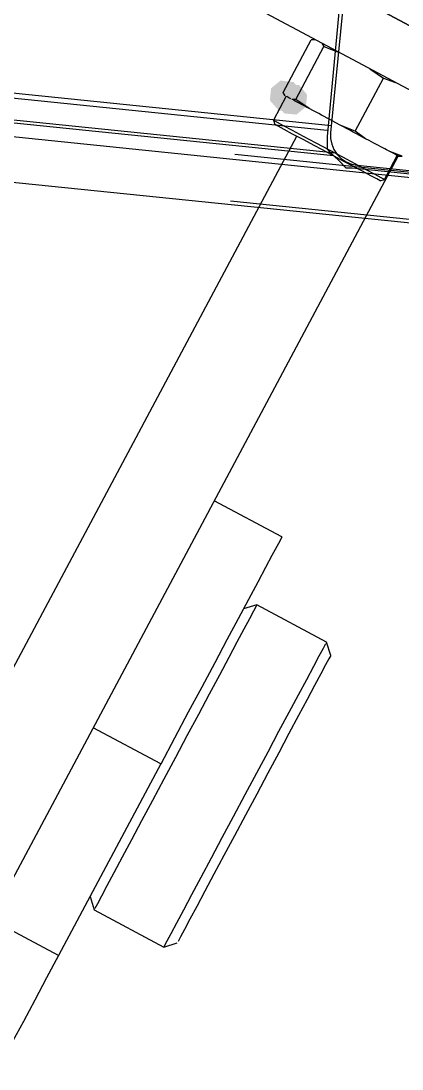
# Model space of a CAD drawing. Extents: x 3 to 592, y 5 to 207.
# Drawn here: x 136.43 to 138.57, y 28.87 to 34.76 of the extents above; entities that cross this region are included whole.
import ezdxf

# ---------------------------------------------------------------- set-up
doc = ezdxf.new("R2010")
doc.units = 0
doc.layers.get('0').update_dxf_attribs({"linetype": 'CONTINUOUS'})

msp = doc.modelspace()

# ---------------------------------------------------------------- hatches: boundary and pattern name
h = msp.add_hatch(color=7)
h.dxf.hatch_style = 2
h.paths.add_polyline_path([(137.959641, 34.419399), (138.003265, 34.366185), (137.996683, 34.297691), (137.943469, 34.254067), (137.874975, 34.260649), (137.82606, 34.316685), (137.832641, 34.385179), (137.885856, 34.428803)])
h = msp.add_hatch(color=7)
h.dxf.hatch_style = 2
h.paths.add_polyline_path([(137.959641, 34.419399), (138.003265, 34.366185), (137.996683, 34.297691), (137.943469, 34.254067), (137.874975, 34.260649), (137.82606, 34.316685), (137.832641, 34.385179), (137.885856, 34.428803)])
h = msp.add_hatch(color=7)
h.dxf.hatch_style = 2
h.paths.add_polyline_path([(137.991497, 34.402395), (138.03512, 34.349181), (138.028539, 34.280687), (137.975325, 34.237063), (137.906831, 34.243645), (137.857916, 34.299682), (137.864497, 34.368176), (137.917712, 34.411799)])
h = msp.add_hatch(color=7)
h.dxf.hatch_style = 2
h.paths.add_polyline_path([(137.991497, 34.402395), (138.03512, 34.349181), (138.028539, 34.280687), (137.975325, 34.237063), (137.906831, 34.243645), (137.857916, 34.299682), (137.864497, 34.368176), (137.917712, 34.411799)])

# ---------------------------------------------------------------- linework, layer by layer
at = {"color": 7}
for points in [[(98.883611, 38.029444), (138.183056, 34.007778)], [(100.682778, 37.994167), (138.147778, 34.148889)], [(143.898056, 33.3375), (99.730278, 37.888333)], [(143.862778, 33.090556), (99.695, 37.606111)], [(138.43, 37.112222), (138.147778, 34.113611)], [(138.461715, 37.118396), (138.167498, 34.134954)], [(138.461715, 37.118396), (138.167498, 34.134954)], [(138.461715, 37.118396), (138.167498, 34.134954)], [(138.461715, 37.118396), (138.167498, 34.134954)], [(134.626985, 36.862914), (139.038471, 34.509534)], [(134.626985, 36.862914), (139.038471, 34.509534)], [(139.038471, 34.509463), (134.626985, 36.862844)], [(139.038471, 34.509463), (134.626985, 36.862844)], [(138.888117, 34.227629), (134.476631, 36.581009)], [(138.888117, 34.227629), (134.476631, 36.581009)], [(137.89981, 34.360979), (138.05856, 34.658371)], [(137.89981, 34.360979), (138.05856, 34.658371)], [(138.058525, 34.658547), (138.080397, 34.658547)], [(138.058525, 34.658547), (138.080397, 34.658547)], [(137.971177, 34.322914), (138.129927, 34.620306)], [(137.971177, 34.322914), (138.129927, 34.620306)], [(138.117545, 34.638686), (138.129892, 34.620341)], [(138.117545, 34.638686), (138.129892, 34.620341)], [(138.129892, 34.620482), (138.215264, 34.586616)], [(138.129892, 34.620482), (138.215264, 34.586616)], [(138.388796, 34.493976), (138.464643, 34.442118)], [(138.388796, 34.493976), (138.464643, 34.442118)], [(135.224715, 34.477075), (138.171626, 34.175136)], [(135.224715, 34.477075), (138.171626, 34.175136)], [(135.224715, 34.477075), (138.171626, 34.175136)], [(135.224715, 34.477075), (138.171626, 34.175136)], [(138.305716, 34.144444), (138.464466, 34.441836)], [(138.305716, 34.144444), (138.464466, 34.441836)], [(138.464466, 34.441977), (138.532552, 34.417282)], [(138.464466, 34.441977), (138.532552, 34.417282)], [(134.334834, 34.41786), (138.197414, 34.022101)], [(134.334834, 34.41786), (138.197414, 34.022101)], [(134.334834, 34.41786), (138.197414, 34.022101)], [(134.334834, 34.41786), (138.197414, 34.022101)], [(137.917308, 34.340024), (137.845694, 34.205968)], [(137.917308, 34.340024), (137.845694, 34.205968)], [(137.912122, 34.342776), (137.899775, 34.36112)], [(137.912122, 34.342776), (137.899775, 34.36112)], [(137.943978, 34.325772), (137.932336, 34.332122), (137.920695, 34.338119)], [(137.943978, 34.325772), (137.932336, 34.332122), (137.920695, 34.338119)], [(137.971177, 34.322914), (137.949305, 34.322914)], [(137.971177, 34.322914), (137.949305, 34.322914)], [(138.046813, 34.270915), (138.031996, 34.278676), (138.017885, 34.286437), (138.004127, 34.293492), (137.991427, 34.300548), (137.979785, 34.306898), (137.968496, 34.312542), (137.958266, 34.318187)], [(138.046813, 34.270915), (138.031996, 34.278676), (138.017885, 34.286437), (138.004127, 34.293492), (137.991427, 34.300548), (137.979785, 34.306898), (137.968496, 34.312542), (137.958266, 34.318187)], [(138.046813, 34.270915), (137.971318, 34.322773)], [(138.046813, 34.270915), (137.971318, 34.322773)], [(138.071084, 34.257968), (138.046742, 34.271021)], [(138.071084, 34.257968), (138.046742, 34.271021)], [(138.196144, 34.191257), (138.179563, 34.200077), (138.163335, 34.208896), (138.14746, 34.217363), (138.131232, 34.22583), (138.11571, 34.233944), (138.100541, 34.24241), (138.085724, 34.250171), (138.07126, 34.257933)], [(138.196144, 34.191257), (138.179563, 34.200077), (138.163335, 34.208896), (138.14746, 34.217363), (138.131232, 34.22583), (138.11571, 34.233944), (138.100541, 34.24241), (138.085724, 34.250171), (138.07126, 34.257933)], [(137.8458, 34.205968), (137.853208, 34.181627)], [(137.8458, 34.205968), (137.866261, 34.195032), (137.901539, 34.176335), (137.951633, 34.149524), (138.013722, 34.116363), (138.083925, 34.078968), (138.158714, 34.039104), (138.233503, 33.999241), (138.303706, 33.961493), (138.365794, 33.928685)], [(137.8458, 34.205968), (137.853208, 34.181627)], [(137.8458, 34.205968), (137.866261, 34.195032), (137.901539, 34.176335), (137.951633, 34.149524), (138.013722, 34.116363), (138.083925, 34.078968), (138.158714, 34.039104), (138.233503, 33.999241), (138.303706, 33.961493), (138.365794, 33.928685)], [(138.220379, 34.178311), (138.196038, 34.191363)], [(138.220379, 34.178311), (138.196038, 34.191363)], [(138.346568, 33.918349), (138.288007, 33.949746), (138.221332, 33.985376), (138.150424, 34.023124), (138.079515, 34.060871), (138.012487, 34.096501), (137.953574, 34.127899), (137.905949, 34.153299), (137.872787, 34.17129), (137.855501, 34.180463)], [(138.346568, 33.918349), (138.288007, 33.949746), (138.221332, 33.985376), (138.150424, 34.023124), (138.079515, 34.060871), (138.012487, 34.096501), (137.953574, 34.127899), (137.905949, 34.153299), (137.872787, 34.17129), (137.855501, 34.180463)], [(138.167569, 34.134954), (138.167569, 34.102146), (138.173919, 34.070396), (138.186266, 34.040057), (138.204257, 34.012893), (138.227188, 33.98961), (138.254352, 33.971265), (138.284338, 33.958918), (138.316088, 33.952215)], [(138.167569, 34.134954), (138.167569, 34.102146), (138.173919, 34.070396), (138.186266, 34.040057), (138.204257, 34.012893), (138.227188, 33.98961), (138.254352, 33.971265), (138.284338, 33.958918), (138.316088, 33.952215)], [(138.167569, 34.134954), (138.167569, 34.102146), (138.173919, 34.070396), (138.186266, 34.040057), (138.204257, 34.012893), (138.227188, 33.98961), (138.254352, 33.971265), (138.284338, 33.958918), (138.316088, 33.952215)], [(138.167569, 34.134954), (138.167569, 34.102146), (138.173919, 34.070396), (138.186266, 34.040057), (138.204257, 34.012893), (138.227188, 33.98961), (138.254352, 33.971265), (138.284338, 33.958918), (138.316088, 33.952215)], [(138.364242, 34.101581), (138.347309, 34.110754), (138.32967, 34.119926), (138.312031, 34.129451), (138.294039, 34.138976), (138.275695, 34.148854), (138.257351, 34.158731), (138.239006, 34.168256), (138.220309, 34.178487)], [(138.364242, 34.101581), (138.347309, 34.110754), (138.32967, 34.119926), (138.312031, 34.129451), (138.294039, 34.138976), (138.275695, 34.148854), (138.257351, 34.158731), (138.239006, 34.168256), (138.220309, 34.178487)], [(138.305716, 34.144444), (138.220344, 34.178311)], [(138.305716, 34.144444), (138.220344, 34.178311)], [(138.364242, 34.101581), (138.305681, 34.144267)], [(138.364242, 34.101581), (138.305681, 34.144267)], [(135.088454, 28.698649), (137.978056, 34.114846)], [(135.088454, 28.698649), (137.978056, 34.114846)], [(138.147778, 34.113611), (138.147778, 34.078333), (138.147778, 34.043056), (138.183056, 34.007778), (138.218333, 33.9725), (138.253611, 33.937222), (138.288889, 33.937222)], [(138.383327, 34.091421), (138.364277, 34.101652)], [(138.383327, 34.091421), (138.364277, 34.101652)], [(138.481682, 34.038928), (138.471451, 34.04422), (138.460868, 34.050217), (138.449226, 34.056214), (138.437232, 34.062564), (138.424532, 34.069267), (138.411126, 34.076322), (138.397368, 34.083731), (138.383257, 34.091492)], [(138.481682, 34.038928), (138.471451, 34.04422), (138.460868, 34.050217), (138.449226, 34.056214), (138.437232, 34.062564), (138.424532, 34.069267), (138.411126, 34.076322), (138.397368, 34.083731), (138.383257, 34.091492)], [(143.922926, 33.367345), (137.629862, 34.012137)], [(143.922926, 33.367345), (137.629862, 34.012137)], [(143.922926, 33.367345), (137.629862, 34.012137)], [(143.922926, 33.367345), (137.629862, 34.012137)], [(138.500767, 34.028733), (138.481717, 34.038963)], [(138.500767, 34.028733), (138.481717, 34.038963)], [(138.546911, 34.004109), (138.532094, 34.012223), (138.518336, 34.019278), (138.500697, 34.028803)], [(138.546911, 34.004109), (138.532094, 34.012223), (138.518336, 34.019278), (138.500697, 34.028803)], [(138.568959, 34.004003), (138.500873, 34.028698)], [(138.568959, 34.004003), (138.500873, 34.028698)], [(135.578603, 28.43717), (138.547934, 34.003297)], [(135.578603, 28.43717), (138.547934, 34.003297)], [(138.316159, 33.952321), (142.384745, 33.535338)], [(138.316159, 33.952321), (142.384745, 33.535338)], [(138.316159, 33.952321), (142.384745, 33.535338)], [(138.316159, 33.952321), (142.384745, 33.535338)], [(138.470252, 33.872805), (138.541866, 34.006861)], [(138.470252, 33.872805), (138.541866, 34.006861)], [(138.546911, 34.004109), (138.568783, 34.004109)], [(138.546911, 34.004109), (138.568783, 34.004109)], [(138.288889, 33.937222), (142.381111, 33.513889)], [(138.44584, 33.865397), (138.42679, 33.875627), (138.393981, 33.893266), (138.346709, 33.918313)], [(138.44584, 33.865397), (138.42679, 33.875627), (138.393981, 33.893266), (138.346709, 33.918313)], [(138.365653, 33.928614), (138.415395, 33.902156), (138.45032, 33.883459), (138.467959, 33.873934)], [(138.365653, 33.928614), (138.415395, 33.902156), (138.45032, 33.883459), (138.467959, 33.873934)], [(138.44584, 33.865397), (138.470181, 33.872805)], [(138.44584, 33.865397), (138.470181, 33.872805)], [(143.897032, 33.104914), (137.603968, 33.749705)], [(143.897032, 33.104914), (137.603968, 33.749705)], [(143.897032, 33.104914), (137.603968, 33.749705)], [(143.897032, 33.104914), (137.603968, 33.749705)], [(137.893496, 31.861654), (137.513554, 32.064149)], [(137.893496, 31.861654), (137.513554, 32.064149)], [(137.893496, 31.861654), (137.883265, 31.842604), (137.864921, 31.808032), (137.837404, 31.756879), (137.801773, 31.689499), (137.757676, 31.606949), (137.706171, 31.510993), (137.648315, 31.401985), (137.584462, 31.282393), (137.515671, 31.153629), (137.442998, 31.017457), (137.367504, 30.875993), (137.290246, 30.731001), (137.212282, 30.584951)], [(137.893496, 31.861654), (137.883265, 31.842604), (137.864921, 31.808032), (137.837404, 31.756879), (137.801773, 31.689499), (137.757676, 31.606949), (137.706171, 31.510993), (137.648315, 31.401985), (137.584462, 31.282393), (137.515671, 31.153629), (137.442998, 31.017457), (137.367504, 30.875993), (137.290246, 30.731001), (137.212282, 30.584951)], [(137.752984, 31.480196), (137.734287, 31.445271), (137.711356, 31.402232), (137.679959, 31.343671), (137.640801, 31.270293), (137.594587, 31.183509), (137.542376, 31.085437), (137.485226, 30.978193), (137.423843, 30.86354), (137.35999, 30.743948), (137.295079, 30.621887), (137.229815, 30.499473), (137.165962, 30.380234), (137.104931, 30.265582), (137.047781, 30.157984), (136.99557, 30.060265), (136.949356, 29.973834), (136.910198, 29.900457), (136.878801, 29.841896), (136.856223, 29.799209), (136.842465, 29.773104)], [(137.752984, 31.480196), (137.734287, 31.445271), (137.711356, 31.402232), (137.679959, 31.343671), (137.640801, 31.270293), (137.594587, 31.183509), (137.542376, 31.085437), (137.485226, 30.978193), (137.423843, 30.86354), (137.35999, 30.743948), (137.295079, 30.621887), (137.229815, 30.499473), (137.165962, 30.380234), (137.104931, 30.265582), (137.047781, 30.157984), (136.99557, 30.060265), (136.949356, 29.973834), (136.910198, 29.900457), (136.878801, 29.841896), (136.856223, 29.799209), (136.842465, 29.773104)], [(137.752984, 31.480196), (137.677843, 31.457265)], [(137.752984, 31.480196), (137.677843, 31.457265)], [(138.145097, 31.270998), (137.752808, 31.480196)], [(138.145097, 31.270998), (137.752808, 31.480196)], [(137.229885, 29.55544), (137.24823, 29.590012), (137.27116, 29.632698), (137.302205, 29.691259), (137.341363, 29.764637), (137.387577, 29.851068), (137.439788, 29.948787), (137.496938, 30.056384), (137.558321, 30.171037), (137.622174, 30.290629), (137.687085, 30.41269), (137.752349, 30.534751), (137.816202, 30.654343), (137.877233, 30.768996), (137.934735, 30.87624), (137.986946, 30.974312), (138.03316, 31.061096), (138.072319, 31.134473), (138.103716, 31.193387), (138.126646, 31.236073), (138.140405, 31.262179)], [(137.229885, 29.55544), (137.24823, 29.590012), (137.27116, 29.632698), (137.302205, 29.691259), (137.341363, 29.764637), (137.387577, 29.851068), (137.439788, 29.948787), (137.496938, 30.056384), (137.558321, 30.171037), (137.622174, 30.290629), (137.687085, 30.41269), (137.752349, 30.534751), (137.816202, 30.654343), (137.877233, 30.768996), (137.934735, 30.87624), (137.986946, 30.974312), (138.03316, 31.061096), (138.072319, 31.134473), (138.103716, 31.193387), (138.126646, 31.236073), (138.140405, 31.262179)], [(138.167992, 31.195821), (138.145061, 31.270963)], [(138.167992, 31.195821), (138.145061, 31.270963)], [(138.167992, 31.195821), (138.157761, 31.176419), (138.139417, 31.142199), (138.112606, 31.092105), (138.077681, 31.026841), (138.0357, 30.947819), (137.98737, 30.857155), (137.933395, 30.75626), (137.875539, 30.647605), (137.814509, 30.533305), (137.752067, 30.41583), (137.68892, 30.298002), (137.627184, 30.181938), (137.567564, 30.070108), (137.511473, 29.965333), (137.46032, 29.869377), (137.414811, 29.784358), (137.376359, 29.712038), (137.345667, 29.654535), (137.323089, 29.612555), (137.309684, 29.586802)], [(138.167992, 31.195821), (138.157761, 31.176419), (138.139417, 31.142199), (138.112606, 31.092105), (138.077681, 31.026841), (138.0357, 30.947819), (137.98737, 30.857155), (137.933395, 30.75626), (137.875539, 30.647605), (137.814509, 30.533305), (137.752067, 30.41583), (137.68892, 30.298002), (137.627184, 30.181938), (137.567564, 30.070108), (137.511473, 29.965333), (137.46032, 29.869377), (137.414811, 29.784358), (137.376359, 29.712038), (137.345667, 29.654535), (137.323089, 29.612555), (137.309684, 29.586802)], [(137.212458, 30.585057), (136.832516, 30.787552)], [(137.212458, 30.585057), (136.832516, 30.787552)], [(137.212458, 30.585057), (136.637783, 29.508027)], [(137.212458, 30.585057), (136.637783, 29.508027)], [(136.814877, 29.839779), (136.837808, 29.764637)], [(136.814877, 29.839779), (136.837808, 29.764637)], [(136.637959, 29.508168), (136.258018, 29.710662)], [(136.637959, 29.508168), (136.258018, 29.710662)], [(136.837738, 29.764602), (137.230026, 29.555405)], [(136.837738, 29.764602), (137.230026, 29.555405)], [(137.229885, 29.55544), (137.305027, 29.578371)], [(137.229885, 29.55544), (137.305027, 29.578371)], [(136.637959, 29.508168), (136.570579, 29.382226), (136.504257, 29.257696), (136.440051, 29.137398), (136.379726, 29.023804), (136.323634, 28.919029), (136.273893, 28.825543), (136.230854, 28.745109), (136.195576, 28.67914), (136.169118, 28.629046), (136.151479, 28.596237)], [(136.637959, 29.508168), (136.570579, 29.382226), (136.504257, 29.257696), (136.440051, 29.137398), (136.379726, 29.023804), (136.323634, 28.919029), (136.273893, 28.825543), (136.230854, 28.745109), (136.195576, 28.67914), (136.169118, 28.629046), (136.151479, 28.596237)]]:
    msp.add_lwpolyline(points, dxfattribs=at)

doc.saveas('drawing.dxf')
